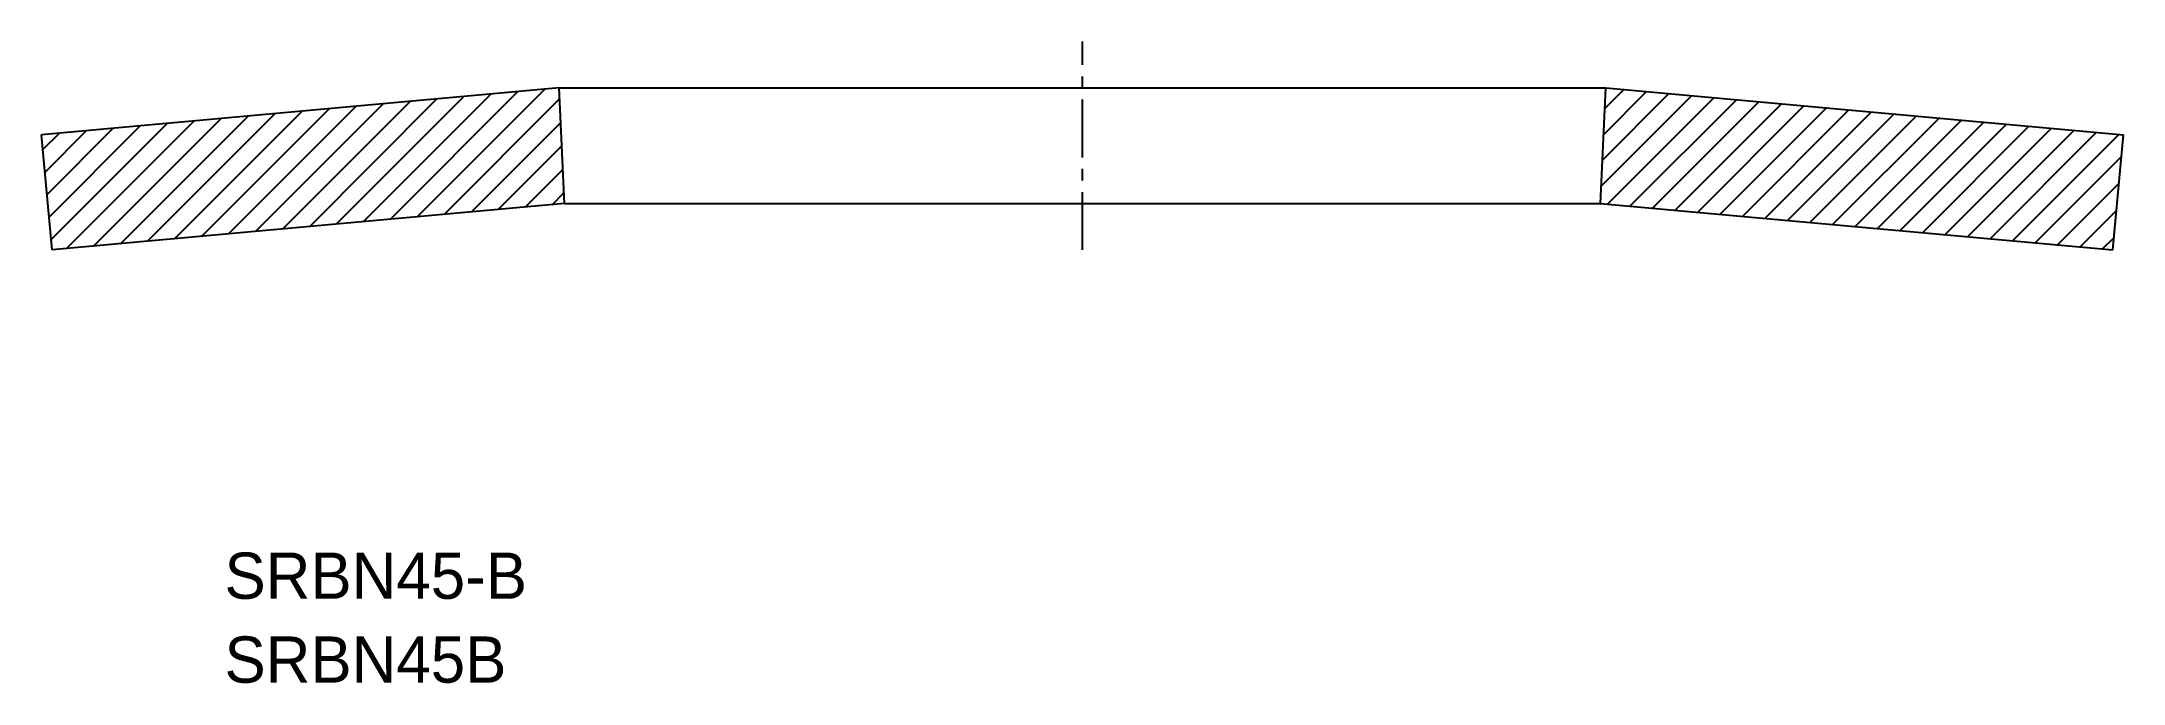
# Model space of a CAD drawing. Extents: x 117.3 to 162.3, y 137.1 to 150.9.
import ezdxf

# ---------------------------------------------------------------- set-up
doc = ezdxf.new("R2010")
doc.units = 0
doc.linetypes.add('CENTER', pattern=[2, 1.25, -0.25, 0.25, -0.25])
doc.layers.get('0').update_dxf_attribs({"linetype": 'CONTINUOUS'})
doc.layers.add('CENTER', color=1, linetype='CENTER')

# ---------------------------------------------------------------- blocks, each defined once
blk = doc.blocks.new('*X2')
at = {"color": 0, "linetype": 'CONTINUOUS'}
for p, q in [((125.398, 147.142), (128.158, 149.901)), ((120.152, 146.668), (122.911, 149.428)), ((120.735, 146.721), (123.494, 149.48)), ((121.318, 146.773), (124.077, 149.533)), ((121.901, 146.826), (124.66, 149.585)), ((122.484, 146.879), (125.243, 149.638)), ((123.067, 146.931), (125.826, 149.691)), ((123.65, 146.984), (126.409, 149.743)), ((124.232, 147.037), (126.992, 149.796)), ((124.815, 147.089), (127.575, 149.849)), ((125.981, 147.195), (128.478, 149.691)), ((117.309, 148.599), (117.664, 148.954)), ((117.353, 148.112), (118.247, 149.006)), ((117.397, 147.626), (118.83, 149.059)), ((117.441, 147.139), (119.413, 149.112)), ((117.485, 146.653), (119.996, 149.164)), ((117.82, 146.458), (120.579, 149.217)), ((118.403, 146.51), (121.162, 149.27)), ((118.986, 146.563), (121.745, 149.322)), ((119.569, 146.616), (122.328, 149.375)), ((126.564, 147.247), (128.501, 149.184)), ((127.147, 147.3), (128.524, 148.676)), ((127.73, 147.353), (128.547, 148.169)), ((128.313, 147.405), (128.57, 147.661))]:
    blk.add_line(p, q, dxfattribs=at)
blk = doc.blocks.new('*X3')
at = {"color": 0, "linetype": 'CONTINUOUS'}
for p, q in [((151.048, 148.926), (151.971, 149.85)), ((151.073, 149.482), (151.485, 149.894)), ((150.997, 147.815), (152.944, 149.762)), ((151.022, 148.371), (152.458, 149.806)), ((151.128, 147.416), (153.43, 149.718)), ((151.615, 147.372), (153.917, 149.674)), ((152.101, 147.328), (154.403, 149.63)), ((152.587, 147.284), (154.89, 149.586)), ((153.074, 147.24), (155.376, 149.542)), ((153.56, 147.196), (155.863, 149.499)), ((154.047, 147.152), (156.349, 149.455)), ((154.533, 147.108), (156.835, 149.411)), ((155.019, 147.065), (157.322, 149.367)), ((155.506, 147.021), (157.808, 149.323)), ((155.992, 146.977), (158.295, 149.279)), ((156.479, 146.933), (158.781, 149.235)), ((156.965, 146.889), (159.267, 149.191)), ((157.452, 146.845), (159.754, 149.147)), ((157.938, 146.801), (160.24, 149.103)), ((158.424, 146.757), (160.727, 149.059)), ((158.911, 146.713), (161.213, 149.015)), ((159.397, 146.669), (161.699, 148.972)), ((159.884, 146.625), (162.186, 148.928)), ((160.37, 146.581), (162.237, 148.449)), ((160.856, 146.537), (162.185, 147.866)), ((161.343, 146.494), (162.132, 147.283)), ((161.829, 146.45), (162.08, 146.7))]:
    blk.add_line(p, q, dxfattribs=at)

msp = doc.modelspace()

# ---------------------------------------------------------------- linework, layer by layer
at = {"color": 7, "linetype": 'CONTINUOUS'}
for p, q in [((128.467, 149.929), (117.28, 148.919)), ((128.467, 149.929), (151.093, 149.929)), ((128.58, 147.429), (128.467, 149.929)), ((150.98, 147.429), (151.093, 149.929)), ((151.093, 149.929), (162.28, 148.919)), ((117.505, 146.429), (117.28, 148.919)), ((162.055, 146.429), (162.28, 148.919)), ((128.58, 147.429), (117.505, 146.429)), ((128.58, 147.429), (150.98, 147.429)), ((150.98, 147.429), (162.055, 146.429))]:
    msp.add_line(p, q, dxfattribs=at)
at = {"layer": 'CENTER', "color": 1, "linetype": 'CENTER'}
msp.add_line((139.78, 146.429), (139.78, 150.929), dxfattribs=at)

# ---------------------------------------------------------------- block references
at = {"color": 7, "linetype": 'CONTINUOUS'}
for name in ['*X2', '*X3']:
    msp.add_blockref(name, (0, 0), dxfattribs=at)

# ---------------------------------------------------------------- texts
for s, p in [('SRBN45-B', (121.233, 138.89)), ('SRBN45B', (121.233, 137.077))]:
    msp.add_text(s, height=1).set_placement(p)

doc.saveas('drawing.dxf')
